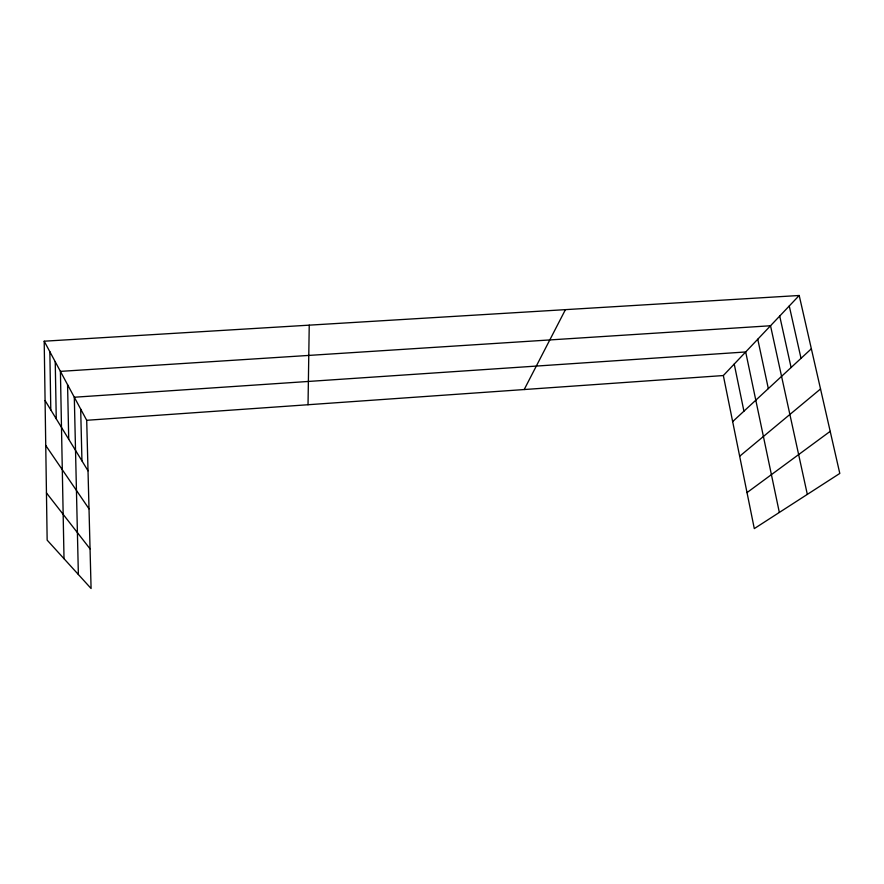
<?xml version="1.0" encoding="UTF-8"?>
<svg xmlns="http://www.w3.org/2000/svg" width="884" height="884" viewBox="0 0 884 884"><rect width="100%" height="100%" fill="white"/><g stroke="black" fill="none" stroke-linecap="round" stroke-linejoin="round"><path stroke-width="1.33" d="M308.03 404.728L309.234 325.157M524.201 389.535L565.44 309.643M723.344 375.545L799.202 295.488L839.8 473.437L754.295 528.599L723.344 375.545L86.698 420.287L44.2 341.202L799.202 295.488M732.659 421.613L811.357 348.771M739.665 456.243L820.529 388.971M747.013 492.609L830.198 431.348M46.454 492.907L90.046 548.853M45.747 445.47L89.008 508.83M45.084 400.562L88.013 470.796M789.257 305.986L801.026 358.34M779.71 316.063L791.103 367.523M807.324 494.388L770.528 325.754L60.41 371.379L64.013 558.688M757.765 339.224L768.329 388.606M779.334 512.433L745.687 351.965L74.311 397.236L78.367 574.501M734.228 364.064L743.93 411.182M86.698 420.287L91.085 588.512L47.15 540.135L44.2 341.202M80.676 409.082L81.947 460.873M67.571 384.695L68.72 439.226M55.239 361.744L56.256 418.85M49.847 351.699L50.797 409.9"/></g></svg>
